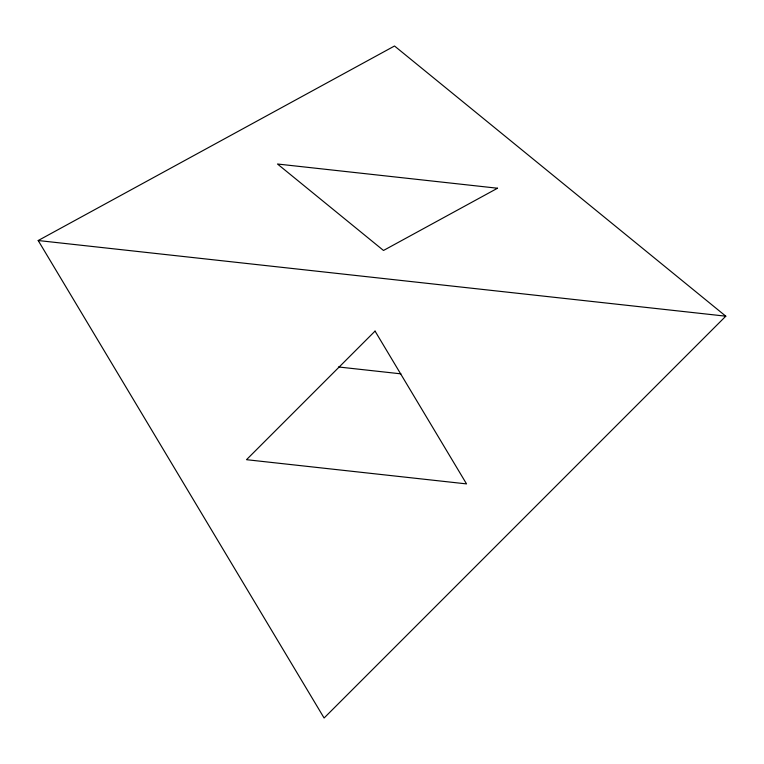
<?xml version="1.0" encoding="UTF-8"?>
<svg xmlns="http://www.w3.org/2000/svg" width="764" height="764" viewBox="0 0 764 764"><rect width="100%" height="100%" fill="white"/><g stroke="black" fill="none" stroke-linecap="round" stroke-linejoin="round"><path stroke-width="1.15" d="M725.8 316.181L324.098 717.998L38.2 240.526L394.52 46.002L725.8 316.181L38.2 240.526M338.452 366.968L400.928 373.844M375.048 331.108L246.505 459.689L466.537 483.898L375.048 331.108M497.526 188.23L383.499 250.468L277.494 164.012L497.526 188.23"/></g></svg>
